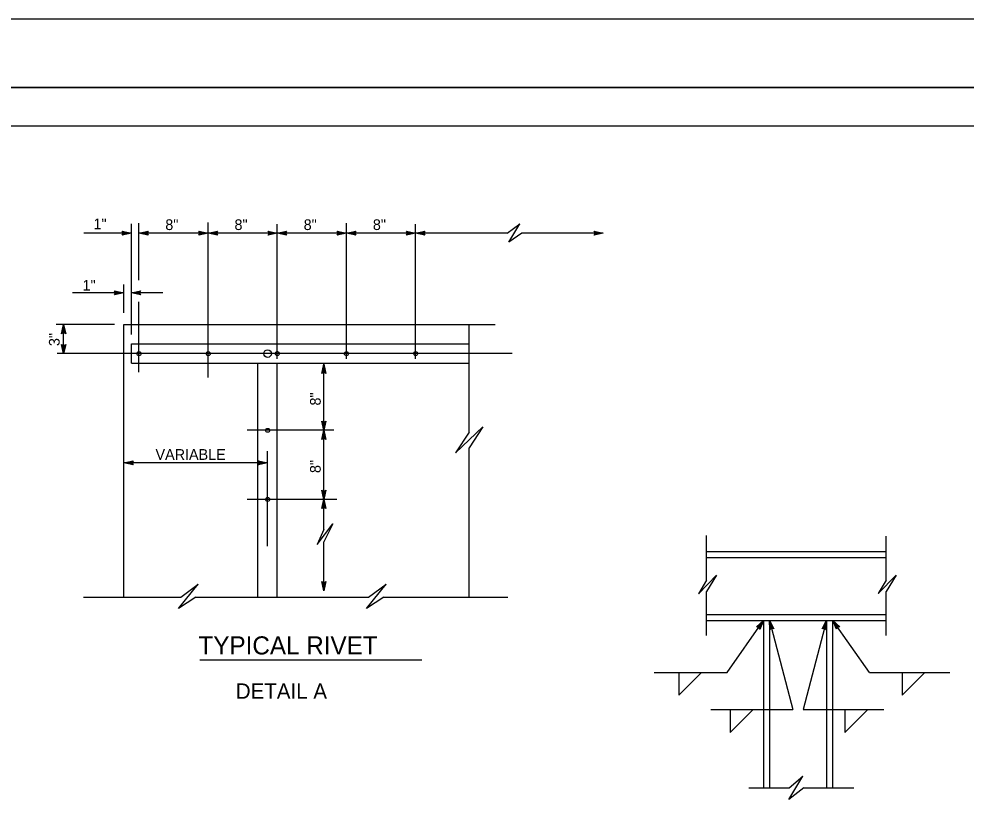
# Model space of a CAD drawing. Extents: x -894 to 866, y -476 to 714.
# Drawn here: x -198 to 419, y 199 to 714 of the extents above; entities that cross this region are included whole.
import ezdxf

# ---------------------------------------------------------------- set-up
doc = ezdxf.new("R2010")
doc.units = 0
for name, color, linetype in [('10 Sheet Format', 7, 'Continuous'), ('56 Stage 3 Anno', 7, 'Continuous'), ('57 Undefined', 7, 'Continuous'), ('60 Nongeo Data', 7, 'Continuous')]:
    doc.layers.add(name, color=color, linetype=linetype)

msp = doc.modelspace()

# ---------------------------------------------------------------- linework, layer by layer
at = {"layer": '10 Sheet Format'}
for p, q in [((-863.46, 668.96), (836.55, 668.96)), ((-813.45, 643.96), (811.55, 643.96))]:
    msp.add_line(p, q, dxfattribs=at)
for points in [[(-894.04, 713.56), (865.96, 713.56), (865.96, -476.44), (-894.04, -476.44)], [(-863.46, -431.04), (836.55, -431.04), (836.55, 668.96), (-863.46, 668.96)]]:
    msp.add_lwpolyline(points, close=True, dxfattribs=at)
at = {"layer": '56 Stage 3 Anno'}
for p, q in [((-120.06, 543.3), (-120.06, 580.37)), ((-74.98, 479.87), (-74.98, 580.88)), ((15.17, 491.95), (15.17, 580.37)), ((-124.98, 573.96), (-156.04, 573.96)), ((-130.18, 573.96), (-130.98, 575.3)), ((-130.98, 575.3), (-130.98, 575.3)), ((-130.98, 575.3), (-124.98, 573.96)), ((-124.98, 573.96), (-130.98, 572.63)), ((-130.98, 572.63), (-130.18, 573.96)), ((-130.77, 574.94), (-126.36, 573.96)), ((-126.38, 573.96), (-130.75, 572.99)), ((-127.75, 573.96), (-130.57, 573.34)), ((-130.53, 574.58), (-127.75, 573.96)), ((-130.36, 574.24), (-129.13, 573.96)), ((-129.13, 573.96), (-130.34, 573.7)), ((-124.98, 507.86), (-124.98, 579.88)), ((-124.98, 573.96), (-124.98, 573.96)), ((-120.06, 573.96), (-114.06, 575.29)), ((-74.98, 573.96), (-120.06, 573.96)), ((-114.06, 572.62), (-120.06, 573.96)), ((-120.06, 573.96), (-120.06, 573.96)), ((-114.28, 572.98), (-118.68, 573.96)), ((-118.67, 573.96), (-114.3, 574.93)), ((-117.3, 573.96), (-114.48, 574.58)), ((-114.51, 573.34), (-117.3, 573.96)), ((-115.92, 573.96), (-114.71, 574.22)), ((-114.69, 573.68), (-115.92, 573.96)), ((-114.06, 575.29), (-114.86, 573.96)), ((-114.86, 573.96), (-114.06, 572.62)), ((-114.06, 575.29), (-114.06, 575.29)), ((-80.19, 573.96), (-80.98, 575.3)), ((-80.98, 575.3), (-80.98, 575.3)), ((-80.98, 575.3), (-74.98, 573.96)), ((-74.98, 573.96), (-80.98, 572.63)), ((-80.98, 572.63), (-80.19, 573.96)), ((-80.77, 574.94), (-76.36, 573.96)), ((-76.38, 573.96), (-80.75, 572.99)), ((-77.75, 573.96), (-80.57, 573.34)), ((-80.53, 574.58), (-77.75, 573.96)), ((-80.36, 574.24), (-79.13, 573.96)), ((-79.13, 573.96), (-80.34, 573.7)), ((-74.98, 573.96), (-68.98, 575.29)), ((-29.91, 573.96), (-74.98, 573.96)), ((-74.98, 573.96), (-74.98, 573.96)), ((-68.98, 572.62), (-74.98, 573.96)), ((-74.98, 573.96), (-74.98, 573.96)), ((-69.2, 572.98), (-73.61, 573.96)), ((-73.59, 573.96), (-69.22, 574.93)), ((-72.22, 573.96), (-69.4, 574.58)), ((-69.44, 573.34), (-72.22, 573.96)), ((-70.84, 573.96), (-69.63, 574.22)), ((-69.61, 573.68), (-70.84, 573.96)), ((-68.98, 575.29), (-69.78, 573.96)), ((-69.78, 573.96), (-68.98, 572.62)), ((-68.98, 575.29), (-68.98, 575.29)), ((-35.11, 573.96), (-35.91, 575.3)), ((-35.91, 575.3), (-35.91, 575.3)), ((-35.91, 575.3), (-29.91, 573.96)), ((-29.91, 573.96), (-35.91, 572.63)), ((-35.91, 572.63), (-35.11, 573.96)), ((-35.69, 574.94), (-31.29, 573.96)), ((-31.3, 573.96), (-35.67, 572.99)), ((-32.67, 573.96), (-35.49, 573.34)), ((-35.46, 574.58), (-32.67, 573.96)), ((-35.28, 574.24), (-34.05, 573.96)), ((-34.05, 573.96), (-35.26, 573.7)), ((-29.91, 491.95), (-29.91, 579.87)), ((-29.91, 573.96), (-23.91, 575.29)), ((15.17, 573.96), (-29.91, 573.96)), ((-29.91, 573.96), (-29.91, 573.96)), ((-23.91, 572.62), (-29.91, 573.96)), ((-29.91, 573.96), (-29.91, 573.96)), ((-24.12, 572.98), (-28.53, 573.96)), ((-28.52, 573.96), (-24.14, 574.93)), ((-27.14, 573.96), (-24.32, 574.58)), ((-24.36, 573.34), (-27.14, 573.96)), ((-25.76, 573.96), (-24.55, 574.22)), ((-24.53, 573.68), (-25.76, 573.96)), ((-23.91, 575.29), (-24.71, 573.96)), ((-24.71, 573.96), (-23.91, 572.62)), ((-23.91, 575.29), (-23.91, 575.29)), ((9.97, 573.96), (9.17, 575.3)), ((9.17, 575.3), (9.17, 575.3)), ((9.17, 575.3), (15.17, 573.96)), ((15.17, 573.96), (9.17, 572.63)), ((9.17, 572.63), (9.97, 573.96)), ((9.39, 574.94), (13.79, 573.96)), ((13.78, 573.96), (9.41, 572.99)), ((12.41, 573.96), (9.58, 573.34)), ((9.62, 574.58), (12.41, 573.96)), ((9.8, 574.24), (11.03, 573.96)), ((11.03, 573.96), (9.82, 573.7)), ((15.17, 573.96), (21.17, 575.29)), ((60.25, 573.96), (15.17, 573.96)), ((15.17, 573.96), (15.17, 573.96)), ((21.17, 572.62), (15.17, 573.96)), ((15.17, 573.96), (15.17, 573.96)), ((20.96, 572.98), (16.55, 573.96)), ((16.56, 573.96), (20.94, 574.93)), ((17.94, 573.96), (20.76, 574.58)), ((20.72, 573.34), (17.94, 573.96)), ((19.32, 573.96), (20.53, 574.22)), ((20.55, 573.68), (19.32, 573.96)), ((21.17, 575.29), (20.37, 573.96)), ((20.37, 573.96), (21.17, 572.62)), ((21.17, 575.29), (21.17, 575.29)), ((55.05, 573.96), (54.25, 575.3)), ((54.25, 575.3), (54.25, 575.3)), ((54.25, 575.3), (60.25, 573.96)), ((60.25, 573.96), (54.25, 572.63)), ((54.25, 572.63), (55.05, 573.96)), ((54.47, 574.94), (58.87, 573.96)), ((58.86, 573.96), (54.49, 572.99)), ((57.49, 573.96), (54.66, 573.34)), ((54.7, 574.58), (57.49, 573.96)), ((54.88, 574.24), (56.11, 573.96)), ((56.11, 573.96), (54.9, 573.7)), ((60.25, 491.95), (60.25, 579.87)), ((60.25, 573.96), (66.25, 575.29)), ((119.8, 573.96), (60.25, 573.96)), ((60.25, 573.96), (60.25, 573.96)), ((66.25, 572.62), (60.25, 573.96)), ((60.25, 573.96), (60.25, 573.96)), ((66.03, 572.98), (61.63, 573.96)), ((61.64, 573.96), (66.02, 574.93)), ((63.01, 573.96), (65.84, 574.58)), ((65.8, 573.34), (63.01, 573.96)), ((64.39, 573.96), (65.6, 574.22)), ((65.62, 573.68), (64.39, 573.96)), ((66.25, 575.29), (65.45, 573.96)), ((65.45, 573.96), (66.25, 572.62)), ((66.25, 575.29), (66.25, 575.29)), ((119.8, 573.96), (128.18, 579.89)), ((120.89, 568.1), (128.18, 579.89)), ((129.34, 573.96), (120.89, 568.1)), ((182.48, 573.96), (129.34, 573.96)), ((177.28, 573.96), (176.48, 575.3)), ((176.48, 575.3), (176.48, 575.3)), ((176.48, 575.3), (182.48, 573.96)), ((182.48, 573.96), (176.48, 572.63)), ((176.48, 572.63), (177.28, 573.96)), ((176.7, 574.94), (181.1, 573.96)), ((181.09, 573.96), (176.72, 572.99)), ((179.72, 573.96), (176.89, 573.34)), ((176.93, 574.58), (179.72, 573.96)), ((177.11, 574.24), (178.34, 573.96)), ((178.34, 573.96), (177.13, 573.7)), ((182.48, 573.96), (182.48, 573.96)), ((-130.98, 572.63), (-130.98, 572.63)), ((-114.06, 572.62), (-114.06, 572.62)), ((-80.98, 572.63), (-80.98, 572.63)), ((-68.98, 572.62), (-68.98, 572.62)), ((-35.91, 572.63), (-35.91, 572.63)), ((-23.91, 572.62), (-23.91, 572.62)), ((9.17, 572.63), (9.17, 572.63)), ((21.17, 572.62), (21.17, 572.62)), ((54.25, 572.63), (54.25, 572.63)), ((66.25, 572.62), (66.25, 572.62)), ((176.48, 572.63), (176.48, 572.63)), ((-129.91, 521.93), (-129.91, 540.53)), ((-129.91, 535), (-163.44, 535)), ((-135.11, 535), (-135.91, 536.34)), ((-135.91, 536.34), (-135.91, 536.34)), ((-135.91, 536.34), (-129.91, 535)), ((-129.91, 535), (-135.91, 533.67)), ((-135.91, 533.67), (-135.11, 535)), ((-135.91, 533.67), (-135.91, 533.67)), ((-135.69, 535.98), (-131.29, 535)), ((-131.3, 535), (-135.67, 534.03)), ((-132.67, 535), (-135.49, 534.38)), ((-135.46, 535.62), (-132.67, 535)), ((-135.28, 535.28), (-134.05, 535)), ((-134.05, 535), (-135.26, 534.74)), ((-129.91, 535), (-129.91, 535)), ((-124.98, 535), (-118.98, 536.33)), ((-104.47, 535), (-124.98, 535)), ((-118.98, 533.66), (-124.98, 535)), ((-124.98, 535), (-124.98, 535)), ((-119.2, 534.02), (-123.61, 535)), ((-123.59, 535), (-119.22, 535.97)), ((-122.22, 535), (-119.4, 535.62)), ((-119.44, 534.38), (-122.22, 535)), ((-120.84, 535), (-119.63, 535.26)), ((-119.61, 534.72), (-120.84, 535)), ((-118.98, 536.33), (-119.78, 535)), ((-119.78, 535), (-118.98, 533.66)), ((-118.98, 536.33), (-118.98, 536.33)), ((-118.98, 533.66), (-118.98, 533.66)), ((-120.06, 483.2), (-120.06, 529.22)), ((-135.89, 514.28), (-173.99, 514.28)), ((-170.48, 508.28), (-169.14, 514.28)), ((-170.12, 508.5), (-169.14, 512.9)), ((-169.14, 495.39), (-169.14, 514.28)), ((-169.14, 514.28), (-169.14, 514.28)), ((-169.14, 514.28), (-167.81, 508.28)), ((-169.14, 512.89), (-168.17, 508.52)), ((-169.14, 509.08), (-170.48, 508.28)), ((-170.48, 508.28), (-170.48, 508.28)), ((-169.76, 508.73), (-169.14, 511.52)), ((-169.42, 508.91), (-169.14, 510.14)), ((-169.14, 511.52), (-168.52, 508.7)), ((-169.14, 510.14), (-168.88, 508.93)), ((-167.81, 508.28), (-169.14, 509.08)), ((-167.81, 508.28), (-167.81, 508.28)), ((-169.14, 495.39), (-170.47, 501.39)), ((-170.47, 501.39), (-170.47, 501.39)), ((-170.47, 501.39), (-169.14, 500.59)), ((-169.14, 496.78), (-170.11, 501.15)), ((-169.14, 498.15), (-169.76, 500.97)), ((-169.14, 499.53), (-169.4, 500.74)), ((-169.14, 500.59), (-167.8, 501.39)), ((-167.8, 501.39), (-169.14, 495.39)), ((-168.16, 501.17), (-169.14, 496.77)), ((-168.52, 500.94), (-169.14, 498.15)), ((-168.86, 500.76), (-169.14, 499.53)), ((-167.8, 501.39), (-167.8, 501.39)), ((123.08, 495.39), (-173.26, 495.39)), ((-169.14, 495.39), (-169.14, 495.39)), ((-0.97, 482.39), (0.37, 488.39)), ((0.37, 445.39), (0.37, 488.39)), ((0.37, 488.39), (0.37, 488.39)), ((0.37, 488.39), (1.7, 482.39)), ((0.37, 483.19), (-0.97, 482.39)), ((-0.97, 482.39), (-0.97, 482.39)), ((-0.62, 482.6), (0.36, 487.01)), ((-0.26, 482.84), (0.36, 485.62)), ((0.09, 483.01), (0.36, 484.24)), ((0.36, 485.62), (0.99, 482.8)), ((0.36, 484.24), (0.63, 483.03)), ((0.37, 486.99), (1.34, 482.62)), ((1.7, 482.39), (0.37, 483.19)), ((1.7, 482.39), (1.7, 482.39)), ((0.37, 445.39), (-0.96, 451.39)), ((-0.96, 451.39), (-0.96, 451.39)), ((-0.96, 451.39), (0.37, 450.59)), ((0.36, 446.78), (-0.61, 451.15)), ((0.37, 448.15), (-0.26, 450.97)), ((0.37, 449.53), (0.1, 450.74)), ((0.37, 450.59), (1.71, 451.39)), ((1.71, 451.39), (0.37, 445.39)), ((1.35, 451.17), (0.37, 446.77)), ((0.99, 450.94), (0.37, 448.15)), ((0.64, 450.76), (0.37, 449.53)), ((1.71, 451.39), (1.71, 451.39)), ((6.99, 445.39), (-49.62, 445.39)), ((-0.97, 439.39), (0.37, 445.39)), ((0.37, 400.31), (0.37, 445.39)), ((0.37, 445.39), (0.37, 445.39)), ((0.37, 445.39), (0.37, 445.39)), ((0.37, 445.39), (1.7, 439.39)), ((0.37, 440.19), (-0.97, 439.39)), ((-0.97, 439.39), (-0.97, 439.39)), ((-0.62, 439.6), (0.36, 444.01)), ((-0.26, 439.84), (0.36, 442.62)), ((0.09, 440.01), (0.36, 441.24)), ((0.36, 442.62), (0.99, 439.8)), ((0.36, 441.24), (0.63, 440.03)), ((0.37, 443.99), (1.34, 439.62)), ((1.7, 439.39), (0.37, 440.19)), ((1.7, 439.39), (1.7, 439.39)), ((-36.21, 369.76), (-36.21, 431.68)), ((-129.91, 424.14), (-123.91, 425.47)), ((-36.21, 424.14), (-129.91, 424.14)), ((-123.91, 422.8), (-129.91, 424.14)), ((-129.91, 424.14), (-129.91, 424.14)), ((-124.12, 423.16), (-128.53, 424.14)), ((-128.52, 424.14), (-124.14, 425.11)), ((-127.14, 424.14), (-124.32, 424.76)), ((-124.36, 423.52), (-127.14, 424.14)), ((-125.76, 424.14), (-124.55, 424.41)), ((-124.53, 423.86), (-125.76, 424.14)), ((-123.91, 425.47), (-124.71, 424.14)), ((-124.71, 424.14), (-123.91, 422.8)), ((-123.91, 425.47), (-123.91, 425.47)), ((-123.91, 422.8), (-123.91, 422.8)), ((-41.41, 424.14), (-42.21, 425.48)), ((-42.21, 425.48), (-42.21, 425.48)), ((-42.21, 425.48), (-36.21, 424.14)), ((-36.21, 424.14), (-42.21, 422.81)), ((-42.21, 422.81), (-41.41, 424.14)), ((-42.21, 422.81), (-42.21, 422.81)), ((-41.99, 425.12), (-37.59, 424.14)), ((-37.6, 424.14), (-41.97, 423.17)), ((-38.97, 424.14), (-41.79, 423.52)), ((-41.76, 424.77), (-38.97, 424.14)), ((-41.58, 424.42), (-40.35, 424.14)), ((-40.35, 424.14), (-41.56, 423.88)), ((-36.21, 424.14), (-36.21, 424.14)), ((0.37, 400.31), (-0.96, 406.31)), ((-0.96, 406.31), (-0.96, 406.31)), ((-0.96, 406.31), (0.37, 405.51)), ((0.36, 401.7), (-0.61, 406.07)), ((0.37, 403.07), (-0.26, 405.9)), ((0.37, 404.45), (0.1, 405.66)), ((0.37, 405.51), (1.71, 406.31)), ((1.71, 406.31), (0.37, 400.31)), ((1.35, 406.09), (0.37, 401.69)), ((0.99, 405.86), (0.37, 403.07)), ((0.64, 405.68), (0.37, 404.45)), ((1.71, 406.31), (1.71, 406.31)), ((8.99, 400.31), (-49.62, 400.31)), ((-0.97, 394.31), (0.37, 400.31)), ((0.37, 395.11), (-0.97, 394.31)), ((-0.62, 394.52), (0.36, 398.93)), ((-0.26, 394.76), (0.36, 397.54)), ((0.09, 394.93), (0.36, 396.16)), ((0.36, 397.54), (0.99, 394.72)), ((0.36, 396.16), (0.63, 394.95)), ((0.37, 380.77), (0.37, 400.31)), ((0.37, 400.31), (0.37, 400.31)), ((0.37, 400.31), (0.37, 400.31)), ((0.37, 400.31), (1.7, 394.31)), ((0.37, 398.92), (1.34, 394.54)), ((1.7, 394.31), (0.37, 395.11)), ((-0.97, 394.31), (-0.97, 394.31)), ((1.7, 394.31), (1.7, 394.31)), ((-3.89, 370.86), (6.33, 384.44)), ((6.33, 384.44), (0.37, 372.62)), ((0.37, 380.77), (-3.89, 370.86)), ((0.37, 340.82), (0.37, 372.62)), ((0.37, 340.82), (-0.96, 346.82)), ((-0.96, 346.82), (-0.96, 346.82)), ((-0.96, 346.82), (0.37, 346.02)), ((0.36, 342.21), (-0.61, 346.59)), ((0.37, 343.58), (-0.26, 346.41)), ((0.37, 344.97), (0.1, 346.18)), ((0.37, 346.02), (1.71, 346.82)), ((1.71, 346.82), (0.37, 340.82)), ((1.35, 346.61), (0.37, 342.2)), ((0.99, 346.37), (0.37, 343.58)), ((0.64, 346.2), (0.37, 344.97)), ((1.71, 346.82), (1.71, 346.82)), ((0.37, 340.82), (0.37, 340.82)), ((263.15, 287.45), (286.96, 321.27)), ((282.41, 317.14), (286.96, 321.27)), ((286.96, 321.27), (284.59, 315.6)), ((286.96, 321.27), (286.96, 321.27)), ((290.82, 321.39), (306.12, 263.26)), ((291.05, 315.24), (290.82, 321.39)), ((290.82, 321.39), (290.82, 321.39)), ((290.82, 321.39), (293.63, 315.92)), ((327.95, 321.39), (312.65, 263.26)), ((325.13, 315.92), (327.95, 321.39)), ((327.95, 321.39), (327.71, 315.25)), ((327.95, 321.39), (327.95, 321.39)), ((355.93, 287.45), (332.05, 321.38)), ((334.41, 315.7), (332.05, 321.38)), ((332.05, 321.38), (332.05, 321.38)), ((332.05, 321.38), (336.59, 317.24)), ((283.97, 317.02), (282.41, 317.14)), ((282.41, 317.14), (282.41, 317.14)), ((282.82, 317.11), (286.16, 320.14)), ((283.25, 317.09), (285.37, 319.01)), ((283.64, 317.04), (284.57, 317.88)), ((284.59, 315.6), (283.97, 317.02)), ((284.57, 317.88), (284.09, 316.74)), ((285.37, 319.01), (284.25, 316.34)), ((286.16, 320.13), (284.43, 316)), ((284.59, 315.6), (284.59, 315.6)), ((292.14, 316.36), (291.05, 315.24)), ((291.05, 315.24), (291.05, 315.24)), ((291.34, 315.54), (291.17, 320.05)), ((291.18, 320.04), (293.23, 316.06)), ((291.63, 315.86), (291.52, 318.71)), ((291.52, 318.71), (292.85, 316.14)), ((291.92, 316.12), (291.87, 317.38)), ((291.87, 317.38), (292.44, 316.28)), ((293.63, 315.92), (292.14, 316.36)), ((293.63, 315.92), (293.63, 315.92)), ((326.63, 316.36), (325.13, 315.92)), ((325.13, 315.92), (325.13, 315.92)), ((325.53, 316.04), (327.6, 320.05)), ((325.94, 316.18), (327.25, 318.71)), ((326.32, 316.26), (326.89, 317.38)), ((327.71, 315.25), (326.63, 316.36)), ((326.89, 317.38), (326.85, 316.14)), ((327.25, 318.71), (327.13, 315.82)), ((327.6, 320.04), (327.42, 315.56)), ((327.71, 315.25), (327.71, 315.25)), ((334.58, 316.08), (332.85, 320.25)), ((332.86, 320.24), (336.17, 317.22)), ((334.74, 316.48), (333.64, 319.12)), ((333.64, 319.12), (335.78, 317.17)), ((335.05, 317.13), (334.41, 315.7)), ((334.41, 315.7), (334.41, 315.7)), ((334.92, 316.82), (334.44, 317.99)), ((334.44, 317.99), (335.35, 317.15)), ((336.59, 317.24), (335.05, 317.13)), ((336.59, 317.24), (336.59, 317.24)), ((215.6, 287.45), (263.15, 287.45)), ((231.77, 287.5), (231.77, 272.68)), ((231.77, 272.68), (246.51, 287.45)), ((355.93, 287.45), (408.25, 287.45)), ((377.28, 287.5), (377.28, 272.68)), ((377.28, 272.68), (392.02, 287.45)), ((252.5, 263.26), (306.12, 263.26)), ((265.2, 263.09), (265.2, 248.28)), ((265.2, 248.28), (279.94, 263.04)), ((312.65, 263.26), (365.24, 263.26)), ((340.01, 263.23), (340.01, 248.41)), ((340.01, 248.41), (354.75, 263.18))]:
    msp.add_line(p, q, dxfattribs=at)
at = {"layer": '57 Undefined'}
msp.add_line((-80.34, 295.78), (64.36, 295.78), dxfattribs=at)
at = {"layer": '60 Nongeo Data'}
for p, q in [((-129.91, 514.28), (111.96, 514.28)), ((-129.91, 336.63), (-129.91, 514.28)), ((95.09, 444.2), (95.09, 514.28)), ((-124.98, 489.09), (-124.98, 501.69)), ((-124.98, 501.69), (95.09, 501.69)), ((-124.98, 489.09), (95.09, 489.09)), ((-42.5, 336.63), (-42.5, 489.09)), ((-29.91, 336.63), (-29.91, 489.09)), ((86.14, 430.73), (103.99, 447.61)), ((103.99, 447.61), (95.09, 434.04)), ((95.09, 444.2), (86.14, 430.73)), ((95.09, 336.98), (95.09, 434.04)), ((249.86, 347.57), (249.86, 376.87)), ((366.9, 347.67), (366.9, 376.36)), ((249.9, 366.31), (366.9, 366.31)), ((249.9, 362.47), (366.9, 362.47)), ((244.64, 338.78), (256.35, 350.88)), ((249.86, 347.57), (244.64, 338.78)), ((256.35, 350.88), (249.86, 340.18)), ((361.7, 338.91), (373.41, 351.01)), ((366.9, 347.67), (361.7, 338.91)), ((373.41, 351.01), (366.9, 340.28)), ((-94.28, 329.21), (-81.39, 345.16)), ((-92.87, 336.63), (-81.39, 345.16)), ((28.18, 329.21), (41.06, 345.16)), ((29.58, 336.63), (41.06, 345.16)), ((249.86, 311.52), (249.86, 340.18)), ((366.9, 311.52), (366.9, 340.28)), ((-156.09, 336.63), (-92.87, 336.63)), ((-82.92, 336.63), (-94.28, 329.21)), ((-82.92, 336.63), (29.58, 336.63)), ((39.53, 336.63), (28.18, 329.21)), ((39.53, 336.63), (120.41, 336.63)), ((249.9, 325.27), (366.9, 325.27)), ((249.9, 321.43), (366.9, 321.43)), ((287.11, 212.42), (287.11, 321.43)), ((290.94, 212.74), (290.94, 321.43)), ((328.15, 212.28), (328.15, 321.43)), ((331.99, 212.28), (331.99, 321.43)), ((303.49, 204.62), (312.6, 219.8)), ((303.63, 212.28), (312.6, 219.8)), ((277.33, 212.28), (303.63, 212.28)), ((313.17, 212.28), (303.49, 204.62)), ((313.17, 212.28), (345.81, 212.28))]:
    msp.add_line(p, q, dxfattribs=at)
for centre, radius in [((-120.05, 495.36), 1.28), ((-74.89, 495.36), 1.28), ((-36.19, 495.4), 2.46), ((-29.86, 495.38), 1.28), ((15.16, 495.36), 1.28), ((60.23, 495.41), 1.28), ((-36.22, 445.33), 1.28), ((-36.22, 400.31), 1.28)]:
    msp.add_circle(centre, radius, dxfattribs=at)

# ---------------------------------------------------------------- texts
at = {"layer": '57 Undefined'}
for s, height, p in [('1"', 7, (-149.67, 576.44)), ('8"', 7, (-102.88, 575.93)), ('8"', 7, (-57.8, 575.93)), ('8"', 7, (-12.72, 575.93)), ('8"', 7, (32.36, 575.93)), ('1"', 7, (-156.81, 536.42)), ('VARIABLE', 7, (-109.27, 426.11)), ('TYPICAL RIVET', 11.811, (-81.25, 299.22)), ('DETAIL A', 10, (-56.96, 270.35))]:
    msp.add_text(s, height=height, dxfattribs=at).set_placement(p)
for s, p in [('3"', (-171.72, 500.27)), ('8"', (-1.6, 461.53)), ('8"', (-1.6, 417.49))]:
    msp.add_text(s, height=7, rotation=90, dxfattribs=at).set_placement(p)

doc.saveas('drawing.dxf')
